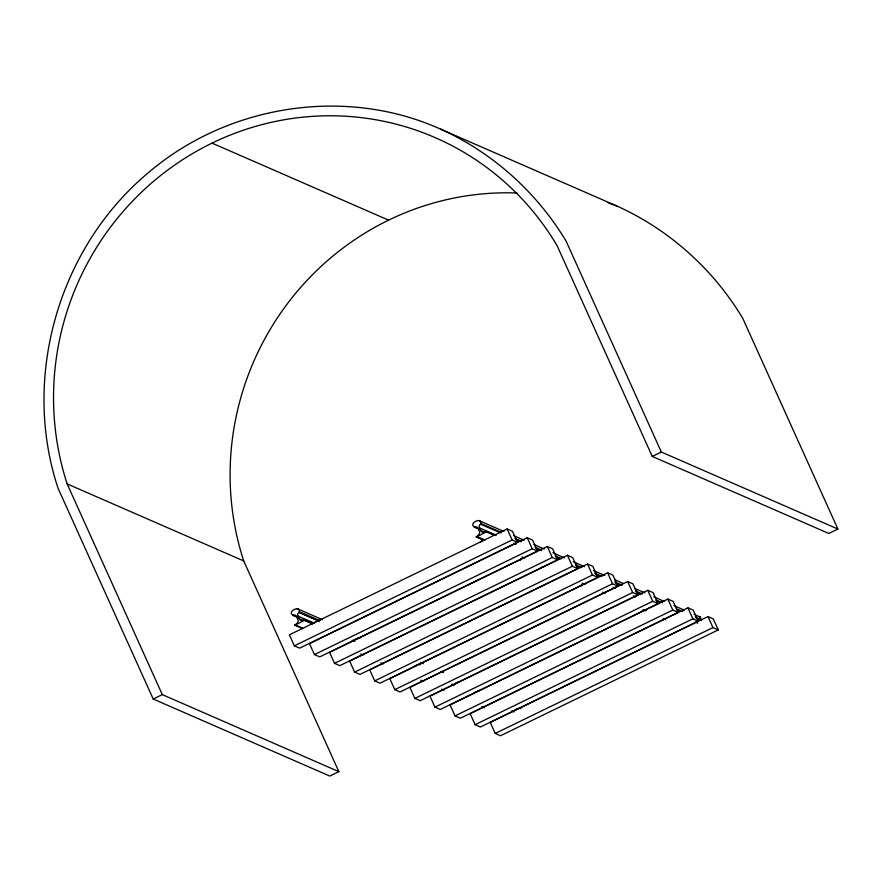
<?xml version="1.0" encoding="UTF-8"?>
<svg xmlns="http://www.w3.org/2000/svg" width="882" height="882" viewBox="0 0 882 882"><rect width="100%" height="100%" fill="white"/><g stroke="black" fill="none" stroke-linecap="round" stroke-linejoin="round"><path stroke-width="1.32" d="M305.326 619.693L301.666 620.542A3.142 3.054 -66.4 0 1 299.329 618.8L298.138 616.165A2.492 2.426 -66.4 0 1 299.108 612.439C301.313 604.324 285.878 611.799 293.309 615.261A2.492 2.426 -66.4 0 1 296.683 616.871L297.873 619.506A3.142 3.054 -66.4 0 1 297.675 622.483L294.797 625.305L305.47 619.759M701.289 620.52L700.418 617.124L699.393 616.75M312.901 623.365L318.049 620.454L320.353 620.244M419.898 664.885L420.769 664.058L418.465 664.267L414.198 666.34M540.104 568.493L542.948 566.553M513.743 710.98L516.587 709.04L520.92 707.75M520.314 708.698L521.196 707.871M486.787 531.482L483.138 532.331A3.142 3.054 -66.4 0 1 480.8 530.589L479.61 527.954A2.492 2.426 -66.4 0 1 480.58 524.228C482.785 516.113 467.339 523.588 474.781 527.05A2.492 2.426 -66.4 0 1 478.154 528.66L479.345 531.295A3.142 3.054 -66.4 0 1 479.147 534.272L476.269 537.094L486.941 531.548M482.697 540.258L480.128 542.32M353.947 640.056L358.213 637.984L360.517 637.763M522.861 557.788L520.027 559.728L520.567 559.971M583.112 584.071L580.279 586.012L580.819 586.254M454.373 683.87L458.64 681.786M474.45 692.624L480.481 690.099M641.401 611.469L643.375 610.355M153.225 699.029L162.299 694.619L338.864 771.651L329.791 776.061L153.225 699.029L58.08 488.319C21.003 376.801 59.017 246.177 149.708 171.571C228.846 104.726 345.457 86.392 440.35 129.015L616.915 206.046C669.129 229.541 713.351 269.275 742.765 318.347L837.9 529.057L828.826 533.467L652.261 456.435L557.126 245.736A277.411 269.594 -66.4 0 0 212.033 143.116A277.411 269.594 -66.4 0 0 67.153 483.909L162.299 694.619M652.261 456.435L661.335 452.025L837.9 529.057M507.161 528.968L289.395 634.831L294.368 645.822L299.66 648.138L517.425 542.276L512.464 531.284L507.161 528.968L512.122 539.971L517.425 542.276M294.368 645.822L512.122 539.971M527.249 537.733L309.483 643.595L314.444 654.587L319.747 656.892L537.502 551.041L532.541 540.049L527.249 537.733L532.21 548.725L537.502 551.041M314.444 654.587L532.21 548.725M547.336 546.498L329.57 652.349L334.532 663.352L339.824 665.656L557.589 559.805L552.628 548.813L547.336 546.498L552.297 557.49L557.589 559.805M334.532 663.352L552.297 557.49M567.413 555.263L349.658 661.114L354.619 672.106L359.911 674.421L577.677 568.559L572.716 557.567L567.413 555.263L572.374 566.255L577.677 568.559M354.619 672.106L572.374 566.255M587.5 564.028L369.734 669.879L374.696 680.871L379.999 683.186L597.764 577.324L592.792 566.332L587.5 564.028L592.461 575.02L597.764 577.324M374.696 680.871L592.461 575.02M607.588 572.782L389.822 678.644L394.783 689.636L400.086 691.94L617.841 586.089L612.88 575.097L607.588 572.782L612.549 583.774L617.841 586.089M394.783 689.636L612.549 583.774M627.664 581.547L409.91 687.398L414.871 698.401L420.163 700.705L637.929 594.854L632.967 583.862L627.664 581.547L632.637 592.539L637.929 594.854M414.871 698.401L632.637 592.539M647.752 590.312L429.986 696.163L434.958 707.155L440.25 709.47L658.016 603.619L653.055 592.616L647.752 590.312L652.713 601.303L658.016 603.619M434.958 707.155L652.713 601.303M667.839 599.076L450.074 704.927L455.035 715.919L460.338 718.235L678.104 612.373L673.131 601.381L667.839 599.076L672.801 610.068L678.104 612.373M455.035 715.919L672.801 610.068M687.927 607.83L470.161 713.692L475.122 724.684L480.425 727L698.18 621.137L693.219 610.146L687.927 607.83L692.888 618.822L698.18 621.137M475.122 724.684L692.888 618.822M708.003 616.595L490.249 722.457L495.21 733.449L500.502 735.753L718.268 629.902L713.306 618.91L708.003 616.595L712.965 627.587L718.268 629.902M495.21 733.449L712.965 627.587M607.963 202.739L616.915 206.046M212.033 143.116L388.598 220.147M478.683 520.457L503.909 531.46M513.765 535.683L524.084 540.269M533.941 544.492L544.26 549.067M552.86 552.738L564.447 557.876M573.267 561.724L584.623 566.674M593.454 570.533L604.798 575.483M614.655 579.706L623.486 583.553M634.842 588.503L644.929 592.913M653.76 596.761L664.08 601.348M673.936 605.57L684.256 610.146M694.112 614.368L700.418 617.124M480.944 523.544L501.119 532.353M514.989 538.406L521.295 541.151M535.165 547.204L541.471 549.96M555.351 556.013L561.658 558.758M575.527 564.811L581.833 567.567M594.446 573.068L602.009 576.365M614.622 581.866L622.196 585.174M636.065 591.227L642.372 593.972M656.241 600.025L662.547 602.781M676.417 608.834L682.723 611.579M695.336 617.08L701.642 619.837M480.58 524.228L500.888 532.971M515.893 539.641L521.075 541.769M536.069 548.439L541.25 550.577M556.244 557.248L560.169 558.824M576.431 566.046L580.345 567.633M595.35 574.303L600.532 576.431M615.526 583.101L620.707 585.24M635.845 591.844L640.883 594.038M656.021 600.642L659.802 602.296M677.321 610.068L679.978 611.094M696.24 618.315L701.422 620.454M479.61 527.954L496.004 535.109M695.27 622.042L697.794 623.144M486.632 531.515L495.849 535.539M513.5 543.246L516.025 544.337M486.897 532.111L494.46 535.407M613.012 587.125L615.537 588.228M633.199 595.934L635.713 597.037M474.637 527.116L479.819 529.244M474.042 526.896L479.091 529.101M480.8 530.589L484.582 532.243M477.195 536.818L484.758 540.126M643.673 609.451L646.197 610.553M476.302 536.543L483.865 539.839M476.181 536.962L484.13 540.434M521.968 556.939L524.492 558.041M582.12 583.178L585.031 584.446M602.682 592.153L605.206 593.255M643.044 609.76L645.569 610.862M663.22 618.558L665.745 619.66M67.153 483.909L243.719 560.941L338.864 771.651M297.212 608.668L322.437 619.682M420.582 662.415L423.327 663.694M440.989 671.4L443.514 672.503M299.472 611.755L319.648 620.564M299.241 612.373L319.427 621.182M299.108 612.439L319.284 621.248M298.138 616.165L314.532 623.32M305.161 619.726L313.121 623.199M352.216 640.255L354.74 641.357M305.426 620.322L313 623.618M451.727 684.145L454.252 685.248M293.177 615.327L298.215 617.532M292.57 615.107L297.62 617.312M304.797 620.63L312.371 623.927M511.637 710.859L514.162 711.961M299.329 618.8L303.11 620.454M294.831 624.754L302.394 628.05M294.709 625.173L302.669 628.646M360.683 653.948L363.197 655.05M380.859 662.757L383.383 663.859M420.824 680.198L423.735 681.466M441.397 689.173L443.922 690.264M481.748 706.78L484.273 707.871M440.35 129.015C492.564 152.509 536.785 192.243 566.2 241.315L661.335 452.025M243.719 560.941A277.411 269.594 -66.4 0 1 517.05 193.015"/></g></svg>
